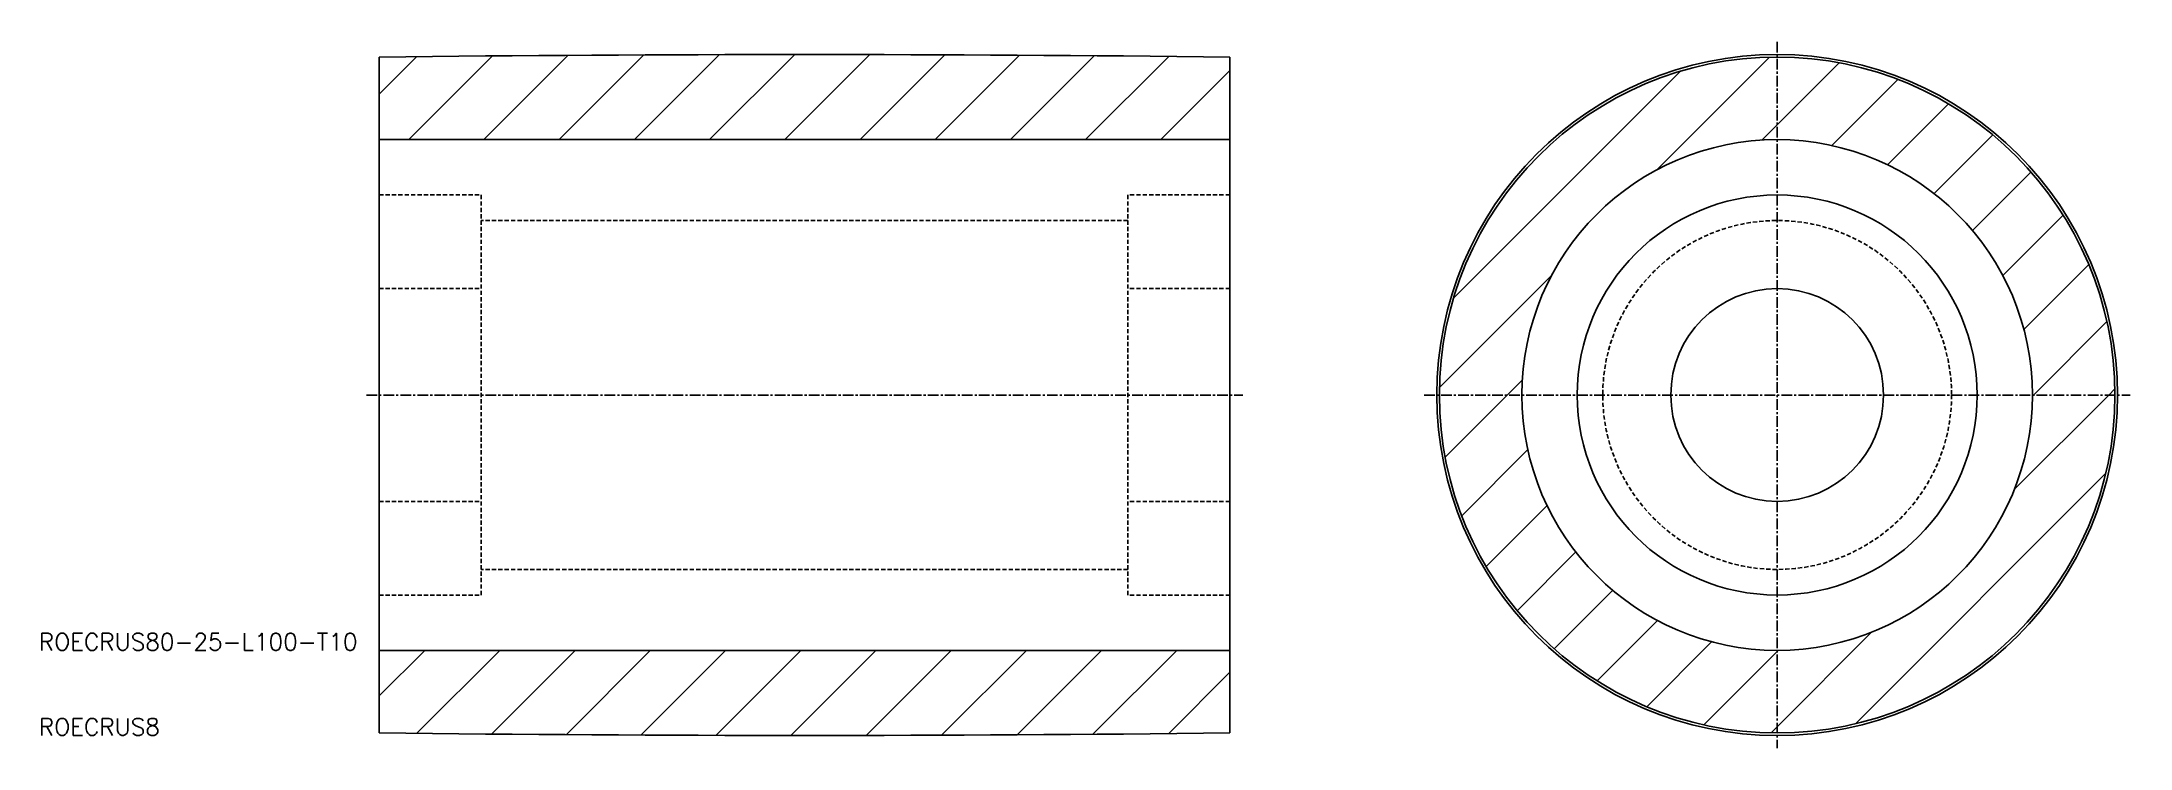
# Model space of a CAD drawing. Extents: x 10 to 256, y 8 to 92.
import ezdxf

# ---------------------------------------------------------------- set-up
doc = ezdxf.new("R2010")
doc.units = 0
doc.linetypes.add('CENTER', pattern=[2, 1.25, -0.25, 0.25, -0.25])
doc.linetypes.add('DASHED', pattern=[0.75, 0.5, -0.25])
doc.layers.get('0').update_dxf_attribs({"linetype": 'CONTINUOUS'})
doc.layers.add('CENTER', color=1, linetype='CENTER')
doc.styles.get("Standard").update_dxf_attribs({"font": 'txt.shx', "bigfont": 'extfont.shx'})

# ---------------------------------------------------------------- blocks, each defined once
blk = doc.blocks.new('*X2')
at = {"color": 0, "linetype": 'CONTINUOUS'}
for p, q in [((50, 85.36), (54.4, 89.75)), ((53.48, 80), (63.32, 89.84)), ((62.32, 80), (72.23, 89.91)), ((71.16, 80), (81.12, 89.96)), ((80, 80), (89.99, 89.99)), ((88.84, 80), (98.84, 90)), ((97.68, 80), (107.67, 89.99)), ((106.52, 80), (116.48, 89.97)), ((115.36, 80), (125.28, 89.92)), ((124.19, 80), (134.06, 89.86)), ((133.03, 80), (142.81, 89.78)), ((200.23, 76.49), (213.43, 89.69)), ((214.32, 81.74), (221.61, 89.03)), ((141.87, 80), (150, 88.13)), ((176.28, 61.38), (202.94, 88.03)), ((220.73, 79.31), (228.5, 87.08)), ((227.3, 77.04), (234.47, 84.21)), ((212.53, 79.95), (214.32, 81.74)), ((232.76, 73.66), (239.66, 80.56)), ((237.26, 69.33), (244.14, 76.2)), ((240.83, 64.05), (247.92, 71.14)), ((174.63, 50.88), (187.83, 64.09)), ((243.31, 57.7), (250.94, 65.33)), ((244.45, 50), (253.07, 58.62)), ((182.58, 50), (184.37, 51.79)), ((175.29, 42.71), (182.58, 50)), ((242.19, 38.89), (253.29, 50)), ((244.32, 49.86), (244.45, 50)), ((253.29, 50), (254.01, 50.72)), ((177.24, 35.82), (185.01, 43.59)), ((223.51, 11.38), (252.94, 40.81)), ((180.11, 29.85), (187.27, 37.01)), ((183.76, 24.66), (190.66, 31.56)), ((188.11, 20.18), (194.99, 27.05)), ((193.18, 16.4), (200.27, 23.49)), ((214.32, 11.03), (225.42, 22.13)), ((50, 14.64), (55.36, 20)), ((54.44, 10.25), (64.19, 20)), ((63.2, 10.16), (73.03, 20)), ((71.97, 10.09), (81.87, 20)), ((80.76, 10.04), (90.71, 20)), ((89.56, 10.01), (99.55, 20)), ((98.39, 10), (108.39, 20)), ((107.23, 10.01), (117.23, 20)), ((116.1, 10.03), (126.07, 20)), ((124.98, 10.07), (134.9, 20)), ((133.88, 10.14), (143.74, 20)), ((198.99, 13.38), (206.62, 21)), ((205.7, 11.25), (214.32, 19.86)), ((214.32, 19.86), (214.45, 20)), ((142.8, 10.22), (150, 17.42)), ((213.6, 10.31), (214.32, 11.03))]:
    blk.add_line(p, q, dxfattribs=at)

msp = doc.modelspace()

# ---------------------------------------------------------------- linework, layer by layer
at = {"color": 7, "linetype": 'CONTINUOUS'}
for p, q in [((50, 10.3), (50, 89.7)), ((150, 89.7), (150, 10.3)), ((50, 80), (150, 80)), ((50, 20), (150, 20))]:
    msp.add_line(p, q, dxfattribs=at)
at = {"color": 3, "linetype": 'DASHED'}
for p, q in [((50, 73.5), (62, 73.5)), ((62, 73.5), (62, 26.5)), ((150, 73.5), (138, 73.5)), ((138, 26.5), (138, 73.5)), ((138, 70.5), (62, 70.5)), ((50, 62.5), (62, 62.5)), ((150, 62.5), (138, 62.5)), ((50, 37.5), (62, 37.5)), ((150, 37.5), (138, 37.5)), ((138, 29.5), (62, 29.5)), ((50, 26.5), (62, 26.5)), ((150, 26.5), (138, 26.5))]:
    msp.add_line(p, q, dxfattribs=at)
at = {"color": 7, "linetype": 'CONTINUOUS'}
for radius in [40, 39.7, 30, 23.5, 12.5]:
    msp.add_circle((214.32, 50), radius, dxfattribs=at)
at = {"color": 3, "linetype": 'DASHED'}
msp.add_circle((214.32, 50), 20.5, dxfattribs=at)
at = {"color": 7, "linetype": 'CONTINUOUS'}
for centre, start, end in [((100, -4076.82), 89.31246, 90.68754), ((100, 4176.82), 269.31246, 270.68754)]:
    msp.add_arc(centre, 4166.82, start, end, dxfattribs=at)
at = {"layer": 'CENTER', "color": 1, "linetype": 'CENTER'}
for p, q in [((214.32, 91.5), (214.32, 8.5)), ((48.5, 50), (151.5, 50)), ((172.82, 50), (255.82, 50))]:
    msp.add_line(p, q, dxfattribs=at)

# ---------------------------------------------------------------- block references
at = {"color": 3, "linetype": 'CONTINUOUS'}
msp.add_blockref('*X2', (0, 0), dxfattribs=at)

# ---------------------------------------------------------------- texts
at = {"color": 7, "linetype": 'CONTINUOUS'}
for s, p in [('ROECRUS80-25-L100-T10', (10, 20)), ('ROECRUS8', (10, 10))]:
    msp.add_text(s, height=2, dxfattribs=at).set_placement(p)

doc.saveas('drawing.dxf')
